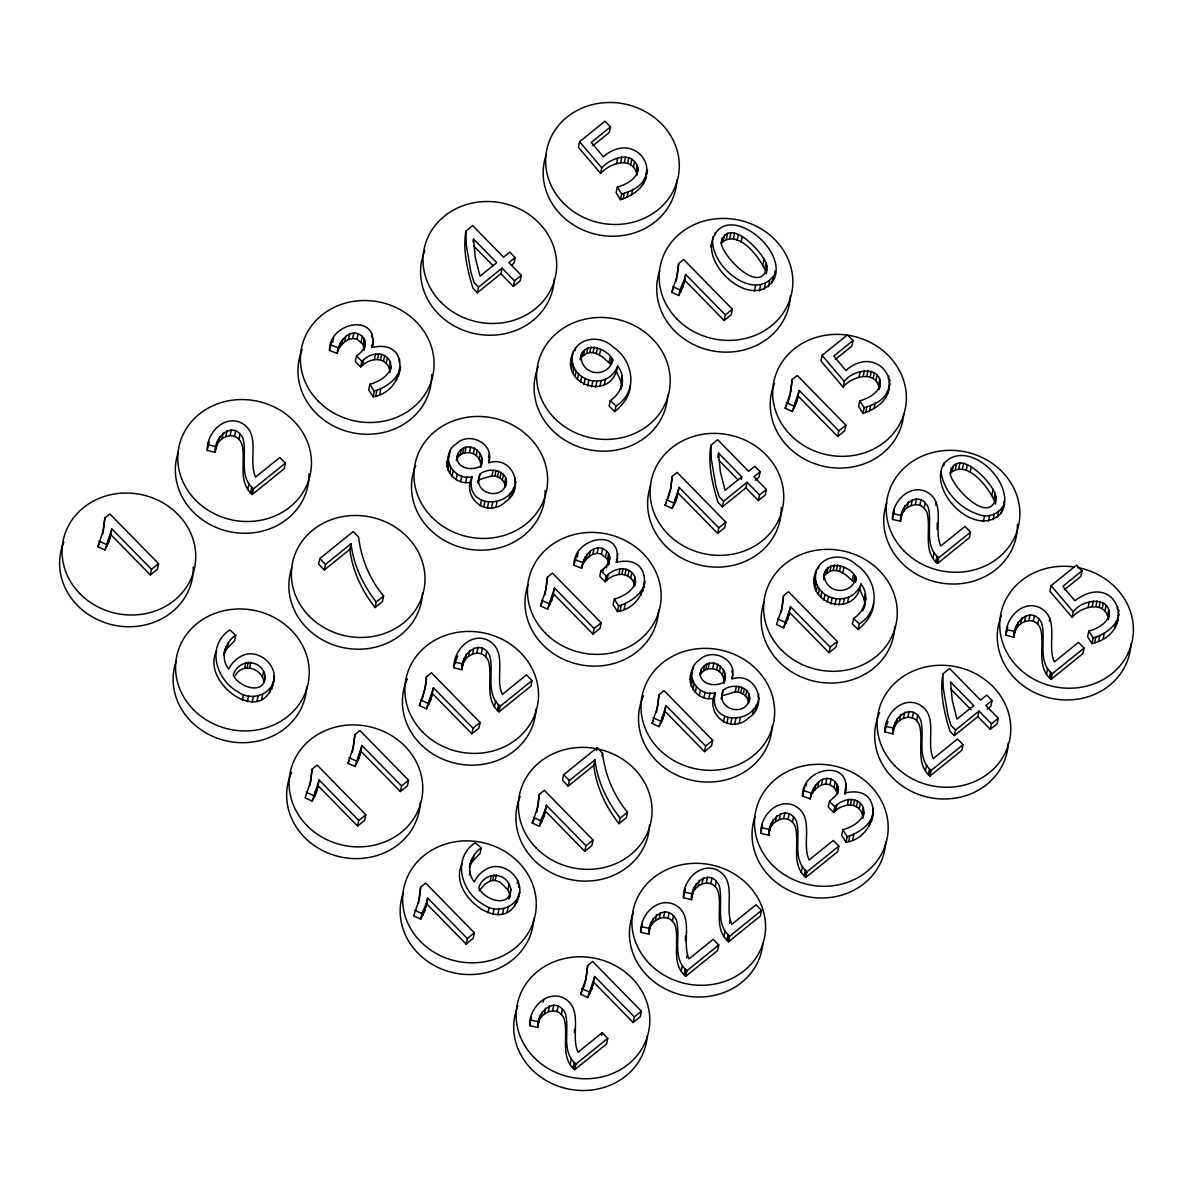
<?xml version="1.0" encoding="UTF-8"?>
<svg xmlns="http://www.w3.org/2000/svg" width="1193" height="1193" viewBox="0 0 1193 1193"><rect width="100%" height="100%" fill="white"/><g stroke="black" fill="none" stroke-linecap="round" stroke-linejoin="round"><path stroke-width="1.5" d="M481.644 457.724L480.451 467.358C488.772 452.565 466.016 438.07 457.844 453.758L456.293 460.617M724.867 673.806L723.689 683.44C731.995 668.632 709.253 654.152 701.081 669.84L700.097 673.896C701.171 685.095 715.74 687.034 723.897 682.113L724.852 677.848M574.415 1032.437L574.504 1029.201M685.364 940.695L685.513 935.849M937.116 529.424L937.295 522.966M150.333 574.937L157.387 569.24L158.55 563.648L109.875 513.944L104.88 517.986L103.433 530.259L97.811 546.707L104.939 549.943L108.831 541.92L111.888 528.902L151.496 569.344L150.333 574.937L110.71 534.494L110.099 537.939M310.732 781.027L312.134 769.127L317.144 765.086L365.819 814.789L364.655 820.381L357.587 826.078L317.979 785.62L316.1 793.062L312.208 801.085L305.08 797.834L310.702 781.4M312.134 769.127L309.837 785.501M353.516 746.475L354.918 734.575L359.928 730.534L408.602 780.237L407.424 785.829L400.371 791.526L360.763 751.083L358.869 758.509L354.977 766.532L347.864 763.296L353.486 746.848M354.918 734.575L352.323 752.44M425.006 688.749L426.408 676.834L431.419 672.792L480.093 722.511L478.93 728.103L471.861 733.799L432.254 693.342L430.375 700.768L426.483 708.791L419.354 705.555L424.976 689.107M426.408 676.834L426.169 683.157L422.352 698.904M466.135 944.11L473.189 938.414L474.367 932.822L425.692 883.118L420.682 887.16L419.25 899.433L413.628 915.881L420.741 919.117L424.633 911.094L427.69 898.061L467.313 938.518L466.135 944.11L426.527 903.653L427.69 898.061M546.081 589.044L547.483 577.144L552.493 573.102L601.153 622.806L599.99 628.398L592.936 634.094L553.328 593.637L551.434 601.078L547.542 609.101L540.429 605.85L546.051 589.417M537.924 806.274L539.325 794.359L544.336 790.318L593.01 840.036L591.847 845.628L584.779 851.325L545.171 810.867L546.349 805.275L585.957 845.733L584.779 851.325M539.325 794.359L536.731 812.224M547.483 577.144L544.873 595.009M586.285 977.455L587.687 965.555L592.697 961.498L641.372 1011.217L640.194 1016.809L633.14 1022.505L593.532 982.048L591.639 989.489L587.746 997.512L580.633 994.261L586.255 977.813M587.687 965.555L585.39 981.914M704.496 751.62L711.55 745.923L712.713 740.331L664.054 690.628L659.043 694.669L657.611 706.942L651.989 723.376L659.103 726.626L662.995 718.604L666.052 705.57L705.659 746.028L704.496 751.62L664.889 711.162L664.262 714.622M677.281 275.464L678.698 263.564L683.693 259.507L732.368 309.226L731.205 314.818L724.151 320.514L684.528 280.057L685.707 274.465L725.314 314.922L724.151 320.514M678.698 263.564L676.088 281.414M717.604 533.42L724.658 527.724L725.821 522.131L677.162 472.413L672.151 476.454L670.72 488.727L665.097 505.176L672.211 508.427L676.103 500.389L679.16 487.37L718.768 527.828L717.604 533.42L677.997 492.963L677.37 496.422M829.001 652.735L836.054 647.038L837.218 641.446L788.558 591.743L783.547 595.784L782.116 608.057L776.494 624.506L783.607 627.742L787.499 619.719L790.556 606.7L830.164 647.143L829.001 652.735L789.393 612.292L788.767 615.737M837.665 436.459L844.719 430.748L845.897 425.155L797.222 375.452L792.212 379.493L790.78 391.766L785.158 408.215L792.271 411.451L796.163 403.428L799.221 390.409L838.843 430.852L837.665 436.459L798.057 396.001L797.431 399.461M216.589 651.035C200.051 683.335 264.757 728.819 273.167 681.218M274.151 679.622C276.418 662.801 255.913 647.486 240.747 656.433A31.868 28.841 11.8 0 0 228.713 669.184C220.019 658.148 224.776 642.595 235.707 635.138L229.712 629.964C205.628 646.039 216.082 680.323 238.585 692.194C250.843 701.23 271.124 695.012 274.151 679.622L272.988 685.214M462.123 863.792C445.586 896.092 510.291 941.575 518.701 893.96M519.686 892.364C521.952 875.558 501.448 860.228 486.282 869.19A31.868 28.841 11.8 0 0 474.247 881.925C465.553 870.905 470.31 855.336 481.241 847.88L475.246 842.72C451.163 858.796 461.616 893.08 484.119 904.935C496.377 913.972 516.658 907.769 519.686 892.364L518.523 897.956M617.676 366.087C611.741 403.279 557.489 384.295 573.371 351.786C580.35 336.605 601.54 335.501 612.68 346.671C633.289 360.018 638.941 391.811 615.991 405.993L614.827 411.585L609.116 406.172L610.294 400.58C621.657 393.243 626.832 377.271 617.676 366.087C607.834 391.483 569.628 382.088 572.222 355.797M860.973 584.003C855.038 621.195 800.786 602.197 816.668 569.687C823.647 554.521 844.823 553.403 855.977 564.572C876.587 577.919 882.224 609.712 859.288 623.894L858.11 629.486L852.413 624.073L853.577 618.481C864.955 611.144 870.115 595.173 860.973 584.003C851.131 609.384 812.925 599.99 815.52 573.699M372.052 347.357L372.201 344.33M372.276 347.461C379.389 312.044 328.612 321.976 329.477 350.503L337.201 353.396C338.037 341.869 350.474 326.032 362.299 336.441C369.233 342.764 362.791 352.039 356.483 355.902L355.32 361.494L360.659 366.952C368.13 358.631 384.042 355.484 389.216 367.906L389.679 371.038M616.513 562.157L616.647 559.129M616.721 562.261C623.85 526.829 573.072 536.775 573.937 565.303L581.647 568.196C582.482 556.669 594.919 540.832 606.745 551.241C613.679 557.563 607.252 566.839 600.944 570.701L599.766 576.294L605.105 581.752C612.591 573.43 628.487 570.284 633.677 582.706L634.124 585.838M844.957 794.359C854.143 758.092 801.711 766.368 802.457 795.999L810.166 798.892C812.001 788.961 818.771 775.539 831.133 779.104C837.292 781.564 839.887 788.439 837.352 794.389M265.264 676.267C264.935 695.877 238.839 687.511 233.217 675.044C238.332 658.178 262.117 658.775 265.264 676.267L264.085 681.859C261.714 668.229 242.746 662.175 235.23 675.551M509.381 897.882L510.798 889.024C507.651 871.516 483.866 870.92 478.751 887.786C484.373 900.268 510.47 908.619 510.798 889.024M581.483 354.232C578.754 374.527 606.864 380.105 613.098 360.167C606.745 347.312 581.453 339.886 580.305 359.824L582.676 351.92M823.796 579.798C822.275 558.473 849.774 563.812 856.38 578.068L855.515 582.259M207.269 450.447C206.434 433.641 223.374 415.015 240.583 422.546C261.774 432.94 247.637 459.961 255.585 477.036L279.773 457.501L285.321 463.167L284.158 468.76L252.305 494.484C237.139 481.763 246.295 460.394 241.806 443.885C235.573 428.153 214.263 437.95 215.396 452.356L207.269 450.447L208.775 441.44M453.996 667.826C453.146 651.02 470.102 632.394 487.296 639.925C508.501 650.319 494.364 677.341 502.298 694.415L526.501 674.88L532.048 680.547L530.885 686.139L499.017 711.863C483.851 699.143 493.007 677.773 488.519 661.265C482.3 645.532 460.99 655.315 462.123 669.735L453.996 667.826L455.487 658.819M529.707 1025.622C528.872 1008.816 545.812 990.205 563.021 997.721C584.212 1008.13 570.075 1035.136 578.023 1052.226L602.211 1032.676L607.759 1038.342L606.596 1043.935L574.743 1069.674C559.577 1056.953 568.733 1035.584 564.244 1019.061C558.011 1003.343 536.701 1013.125 537.834 1027.546L529.707 1025.622L531.213 1016.615M640.716 932.27C639.866 915.463 656.821 896.853 674.015 904.369C695.221 914.777 681.084 941.784 689.017 958.874L713.22 939.323L718.768 944.99L717.604 950.582L685.736 976.321C670.57 963.601 679.727 942.231 675.238 925.708C669.019 909.976 647.71 919.773 648.843 934.194L640.716 932.27L642.207 923.263M683.485 897.718C682.65 880.926 699.59 862.3 716.799 869.816C737.99 880.225 723.853 907.232 731.801 924.321L755.989 904.771L761.552 910.438L760.373 916.045L728.52 941.769C713.354 929.049 722.511 907.679 718.022 891.156C711.789 875.438 690.479 885.221 691.612 899.641L683.485 897.718L684.991 888.725M760.806 833.37C759.956 816.564 776.897 797.938 794.106 805.469C815.296 815.863 801.159 842.869 809.108 859.959L833.31 840.424L838.858 846.091L837.68 851.683L805.827 877.407C790.661 864.686 799.817 843.317 795.328 826.794C789.095 811.076 767.785 820.859 768.918 835.279L760.806 833.37L762.297 824.363M892.498 519.387C891.648 502.581 908.604 483.955 925.798 491.486C947.003 501.88 932.866 528.902 940.8 545.976L965.003 526.441L970.55 532.108L969.387 537.7L937.519 563.424C922.353 550.704 931.524 529.334 927.021 512.826C920.802 497.093 899.492 506.876 900.626 521.296L892.498 519.387L893.989 510.38M884.982 731.965C884.132 715.159 901.088 696.548 918.282 704.064C939.487 714.473 925.35 741.479 933.284 758.569L957.487 739.019L963.034 744.686L961.871 750.278L930.003 776.002C914.837 763.296 924.008 741.927 919.505 725.404C913.286 709.671 891.976 719.468 893.11 733.874L884.982 731.965L886.474 722.958M1006.027 635.317C1005.177 618.526 1022.133 599.9 1039.327 607.431C1060.517 617.825 1046.395 644.831 1054.329 661.921L1078.532 642.386L1084.079 648.053L1082.901 653.645L1051.048 679.369C1035.882 666.648 1045.038 645.279 1040.55 628.756C1034.316 613.038 1013.021 622.821 1014.139 637.241L1006.027 635.317L1007.518 626.325M215.396 452.356C213.279 436.981 233.694 419.623 242.969 438.293C247.458 454.801 238.302 476.171 253.468 488.891L252.305 494.484M462.123 669.735C459.991 654.361 480.421 637.002 489.697 655.673C494.185 672.181 485.014 693.551 500.195 706.271L499.017 711.863M537.834 1027.546C535.717 1012.171 556.132 994.813 565.407 1013.468C569.896 1029.991 560.74 1051.361 575.906 1064.081L574.743 1069.674M648.843 934.194C646.71 918.804 667.141 901.461 676.416 920.116C680.905 936.639 671.734 958.009 686.914 970.714L685.736 976.321M691.612 899.641C689.494 884.267 709.924 866.908 719.185 885.564C723.674 902.087 714.518 923.457 729.684 936.177L728.52 941.769M768.918 835.279C766.801 819.904 787.231 802.546 796.492 821.202C800.98 837.725 791.824 859.094 806.99 871.815L805.827 877.407M900.626 521.296C898.493 505.921 918.923 488.563 928.199 507.234C932.687 523.742 923.531 545.112 938.697 557.832L937.519 563.424M893.11 733.874C890.977 718.499 911.407 701.156 920.683 719.811C925.171 736.335 916.015 757.704 931.181 770.41L930.003 776.002M1014.139 637.241C1012.022 621.866 1032.452 604.508 1041.713 623.164C1046.201 639.687 1037.045 661.056 1052.211 673.777L1051.048 679.369M621.061 388.739L622.582 380.269M864.179 608.072L865.864 598.17M630.441 385.294C629.949 396.076 622.806 404.949 614.827 411.585M873.738 603.196C873.231 613.977 866.088 622.85 858.11 629.486M111.888 528.902L104.939 549.943M357.587 826.078L358.765 820.486L319.157 780.028L312.208 801.085M400.371 791.526L401.549 785.933L361.926 745.491L354.977 766.532M471.861 733.799L473.039 728.207L433.432 687.75L426.483 708.791M489.518 458.366L488.712 462.869C512.766 454.757 525.695 489.19 505.474 501.761C487.698 518.91 461.109 498.495 472.234 476.559C453.623 481.987 438.89 455.443 455.875 444.184C468.864 430.554 495.319 443.766 488.653 462.556M425.901 907.112L426.527 903.653M592.936 634.094L594.099 628.502L554.491 588.045L547.542 609.101M537.894 806.632L532.272 823.081L539.4 826.317L543.292 818.294L545.171 810.867M544.56 814.327L546.349 805.275M677.251 275.822L671.629 292.27L678.757 295.521L682.65 287.498L684.528 280.057M683.917 283.516L685.707 274.465M679.16 487.37L672.211 508.427M633.14 1022.505L634.318 1016.913L594.696 976.456L587.746 997.512M666.052 705.57L659.103 726.626M732.756 674.448L731.935 678.951C755.989 670.839 768.918 705.257 748.712 717.843C730.936 734.992 704.347 714.562 715.472 692.641C696.846 698.069 682.128 671.525 699.098 660.251C712.087 646.621 738.556 659.848 731.876 678.638M799.221 390.409L792.271 411.451M790.556 606.7L783.607 627.742M471.071 482.151C456.8 486.043 441.142 469.848 449.194 456.218M714.294 698.233C698.457 702.185 684.812 684.693 692.134 670.212M102.568 534.36L104.88 517.986M418.385 903.533L420.682 887.16M656.433 712.534L659.043 694.669M789.617 397.358L792.212 379.493M781.251 612.158L783.547 595.784M472.234 476.559C463.376 509.008 511.782 509.635 515.674 481.748M715.472 692.641C706.599 725.09 755.02 725.717 758.912 697.83M107.042 546.066L108.205 540.474M108.831 541.92L109.995 536.328M215.679 449.88L217.737 440.754M218.528 442.379L219.706 436.787M221.987 438.562L223.166 432.97M225.895 436.235L227.073 430.643M230.189 435.415L231.353 429.823M234.574 436.355L235.737 430.762M238.883 439.442L240.047 433.849M247.712 489.413L248.89 483.821M250.605 492.903L251.783 487.311M251.38 493.693L252.558 488.101M223.702 654.868L224.582 650.677M223.911 654.897L226.088 646.576M224.91 652.168L227.311 648.246L228.474 642.654M235.707 635.138L234.544 640.73L227.311 648.246M244.654 668.274L245.818 662.682M247.145 667.707L248.308 662.115M242.343 700.231L243.506 694.639M249.635 667.722L250.798 662.13M247.324 701.708L248.487 696.115M252.23 702.11L253.393 696.518M331.743 341.794L329.477 350.503M256.972 701.424L258.135 695.832M262.385 677.132L263.549 671.54M332.772 342.197L333.652 337.992M261.55 699.605L262.714 694.013M337.201 353.396L340.616 342.257M339.453 347.849L341.526 344.822L342.704 339.23M269.543 693.088L270.722 687.496M273.749 678.414L274.33 675.611M271.84 689.226L273.003 683.634M341.526 344.822L344.643 341.854L345.821 336.262M344.643 341.854L348.49 339.468L349.653 333.876M348.49 339.468L352.666 338.469L353.844 332.877M364.238 349.37L363.045 344.479L356.99 339.215L358.168 333.622M361.121 342.033L362.299 336.441M363.045 344.479L364.208 338.887M349.862 549.347C352.353 570.582 361.956 590.833 375.094 607.565L382.446 601.63L383.609 596.038C369.77 579.41 361.047 558.563 358.631 537.089L353.232 531.571L319.769 558.578L318.606 564.17L324.302 569.986L349.862 549.347L351.025 543.754L325.465 564.393L324.302 569.986M364.029 346.954L365.207 341.362M360.659 366.952L361.822 361.36C369.308 353.039 385.205 349.892 390.379 362.314L391.08 367.026L389.872 372.291M364.089 350.31L365.401 343.778M362.478 365.476L363.641 359.883M371.575 337.067L372.156 334.279M372.783 341.541L373.364 338.737M374.423 359.496L375.586 353.903M391.08 367.026C388.62 376.406 378.569 381.745 369.875 384.28L368.697 389.872L373.021 396.777C405.501 392.333 412.659 337.947 371.784 347.536L373.155 343.271M377.48 359.361L378.643 353.769M380.522 359.898L381.685 354.306M373.021 396.777L374.199 391.185L369.875 384.28M375.706 395.912L376.869 390.32C387.412 386.219 398.402 378.584 400.609 366.773M383.46 361.24L384.638 355.648M379.732 394.197L380.895 388.605M386.234 363.507L387.397 357.915M389.216 367.906L390.379 362.314M398.999 361.852L399.58 359.063M396.344 380.507L397.523 374.915M398.417 376.406L399.595 370.814M314.311 797.207L315.474 791.615M316.1 793.062L317.263 787.469M317.368 789.08L319.157 780.028M375.094 607.565L376.257 601.973L383.609 596.038M511.454 265.204L513.929 263.191L515.108 257.599L509.769 252.141L503.55 257.166L472.652 225.611L465.896 231.054C462.645 250.157 467.358 269.916 472.95 288.199L477.379 292.717L500.881 273.719L502.059 268.127L514.481 280.832L513.318 286.424L500.881 273.719M357.08 762.655L358.258 757.063M358.869 758.509L360.047 752.917M360.137 754.543L361.926 745.491M472.965 241.806L473.546 239.018L496.72 262.684L480.033 276.165L475.261 257.405L473.546 239.018M477.379 292.717L478.542 287.125L502.059 268.127M447.062 463.257L448.896 454.13M447.196 466.776L448.359 461.184M449.776 453.415L450.358 450.626M448.091 470.206L449.254 464.614M449.716 473.427L450.894 467.835M452.043 476.32L453.206 470.728M457.844 453.758L456.68 459.35C461.855 448.553 479.124 451.357 480.466 463.316M460.11 455.294L461.273 449.701M456.099 479.616L457.277 474.024M462.541 453.668L463.704 448.076M464.942 452.744L466.12 447.151M460.632 481.689L461.795 476.096M469.505 452.401L470.668 446.808M465.613 482.539L466.776 476.946M473.412 453.549L474.575 447.957M476.216 455.517L477.394 449.925M479.183 459.409L480.347 453.817M428.585 704.914L429.748 699.322M430.375 700.768L431.538 695.176M431.642 696.801L433.432 687.75M478.02 482.822L479.959 474.188C489.458 465.926 510.708 470.877 505.608 486.043M515.108 257.599L508.889 262.624L521.311 275.315L520.148 280.907L513.318 286.424M488.414 457.739L489.294 453.549M480.287 505.862L481.45 500.27M483.657 507.264L484.82 501.671M478.08 482.747L478.781 479.78L491.963 475.813L493.127 470.221M487.415 508.009L488.578 502.417M491.963 475.813L494.827 475.992L496.005 470.4M505.31 487.445C505.31 482.613 501.88 478.482 497.526 476.723L498.689 471.131M491.516 507.979L492.679 502.387M500.031 478.035L501.194 472.443M462.407 667.26L463.57 661.668M463.287 663.726L464.465 658.133M495.945 507.085L497.108 501.492M502.372 480.004L503.535 474.411M465.255 659.759L466.418 654.167M504.639 483.433L505.802 477.841M468.715 655.941L469.878 650.349M472.622 653.615L473.785 648.023M592.846 145.785L609.295 132.498L610.473 126.905L604.926 121.239L579.589 141.699L578.411 147.291L600.616 173.432C609.683 163.366 631.44 155.657 636.734 173.373L637.897 167.781C632.603 150.064 610.846 157.774 601.779 167.84L600.616 173.432M420.741 919.117L421.919 913.525L427.079 901.52M476.902 652.795L478.065 647.202M509.217 498.271L510.395 492.679M422.859 915.24L424.022 909.648M424.633 911.094L425.812 905.502M511.961 494.663L513.139 489.07M514.675 482.345L515.555 478.154M481.301 653.734L482.464 648.142M485.596 656.821L486.759 651.229M494.439 706.778L495.602 701.186M497.332 710.282L498.495 704.69M498.107 711.073L499.271 705.481M573.371 351.786L571.059 361.39M570.88 365.386L572.043 359.794M575.071 350.712L575.667 347.909M571.566 369.293L572.729 363.701M469.535 866.222L470.117 863.434M616.557 163.56L617.72 157.968M573.013 373.036L574.176 367.444M469.445 867.654L471.623 859.318M469.416 874.991L469.997 872.187M470.445 864.91L472.846 860.988L474.009 855.396M575.026 376.451L576.189 370.859M620.703 162.472L621.881 156.88M637.897 167.781C638.151 178.518 626.236 184.602 617.303 187.152L616.125 192.744L620.449 199.663C632.767 195.861 647.247 186.257 646.263 171.777M577.427 379.359L578.605 373.767M581.498 357.512L583.571 355.38L584.734 349.788M481.241 847.88L480.078 853.472L472.846 860.988M624.401 162.352L625.579 156.76M580.544 382.133L581.707 376.541M583.571 355.38L586.643 353.471L587.821 347.879M627.667 163.202L628.845 157.61M620.449 199.663L621.628 194.071L617.303 187.152M586.643 353.471L589.804 352.606L590.982 346.999M583.959 384.429L585.122 378.837M623.134 198.784L624.297 193.191C670.317 179.725 636.943 127.248 603.345 156.82L591.281 142.414L610.473 126.905M630.635 164.873L631.798 159.28M589.804 352.606L593.025 352.636L594.189 347.044M587.657 386.1L588.82 380.507M627.086 197.143L628.249 191.551M633.408 167.244L634.572 161.651M611.666 358.556L610.488 364.148L602.733 357.065L596.261 353.426L597.425 347.834M636.093 171.166L637.256 165.573M591.579 387.009L592.742 381.417M631.574 194.787L632.752 189.195M636.779 175.326L637.36 172.538M599.497 354.918L600.661 349.325M637.077 174.297L637.942 170.092M479.183 890.843L485.238 883.864L490.189 881.016L491.352 875.423M549.645 605.209L550.823 599.617M490.189 881.016L492.679 880.464L493.842 874.872M595.695 387.084L596.858 381.492M551.434 601.078L552.598 595.486M552.702 597.096L554.491 588.045M487.877 912.988L489.041 907.396M492.679 880.464L495.17 880.464L496.333 874.872M599.96 386.278L601.123 380.686M643.4 183.707L644.578 178.115M645.398 179.651L647.516 170.077M492.843 914.449L494.021 908.857M604.329 384.429L605.507 378.837M608.982 362.612L610.145 357.02M497.764 914.867L498.928 909.275M576.189 556.594L573.937 565.303M502.507 914.166L503.67 908.574M577.233 556.982L578.113 552.791M509.62 894.616L507.92 889.889L509.083 884.296M508.65 899.045L509.247 896.241M509.56 898.12L510.44 893.93M507.085 912.347L508.248 906.755M581.647 568.196L585.077 557.056M621.404 385.861L620.897 381.372L622.075 375.78M517.151 883.506L517.732 880.717M621.18 388.784L622.06 384.578M583.899 562.649L585.987 559.621L587.15 554.029M518.597 887.249L519.179 884.46M515.078 905.845L516.256 900.253M585.987 559.621L589.103 556.654L590.267 551.062M517.374 901.968L518.537 896.375M589.103 556.654L592.936 554.268L594.099 548.676M539.4 826.317L540.563 820.724L545.723 808.735M592.936 554.268L597.126 553.269L598.289 547.676M541.503 822.439L542.666 816.847M543.292 818.294L544.455 812.701M608.684 564.17L607.491 559.278L601.451 554.014L602.614 548.407M605.582 556.833L606.745 551.241M602.853 571.477L603.449 568.688M607.491 559.278L608.669 553.686M606.417 567.957L606.998 565.169M593.756 765.459C596.261 786.709 605.85 806.96 618.988 823.692L626.355 817.757L627.518 812.165C613.664 795.522 604.955 774.689 602.54 753.215L597.126 747.683L563.678 774.704L562.514 780.297L568.196 786.112L593.756 765.459L594.934 759.866L569.374 780.52L568.196 786.112M608.49 561.754L609.653 556.162M605.105 581.752L606.283 576.159C613.754 567.838 629.665 564.692 634.84 577.114L635.526 581.826L634.646 586.017M608.534 565.094L609.847 558.578M606.924 580.275L608.102 574.683M617.243 556.341L617.825 553.537M618.869 574.295L620.032 568.703M635.526 581.826C633.065 591.191 623.029 596.545 614.32 599.08L613.157 604.672L617.482 611.577C649.946 607.133 657.119 552.747 616.244 562.335L617.601 558.07M678.757 295.521L679.921 289.929L685.08 277.924M621.926 574.161L623.089 568.569M680.86 291.629L682.023 286.037M682.65 287.498L683.813 281.906M624.968 574.698L626.131 569.106M617.482 611.577L618.645 605.984L614.32 599.08M620.151 610.697L621.314 605.105C631.858 601.018 642.863 593.383 645.055 581.573M627.921 576.04L629.084 570.448M624.178 608.997L625.341 603.404M630.679 578.307L631.843 572.715M538.118 1025.055L540.175 1015.929M543.203 1002.15L543.784 999.346M596.545 750.486L597.126 747.683M540.966 1017.569L542.144 1011.962M633.677 582.706L634.84 577.114M544.426 1013.737L545.589 1008.145M548.333 1011.425L549.511 1005.833M601.958 756.004L602.54 753.215M710.924 246.906C718.082 195.294 788.916 246.399 774.153 279.043C754.498 310.553 706.569 270.528 711.863 242.373M713.041 236.781C707.747 264.935 755.676 304.961 775.316 273.451M552.613 1010.59L553.791 1004.998M714.667 235.528L715.263 232.724M640.805 595.307L641.968 589.715M642.878 591.191L644.041 585.599M557.012 1011.545L558.175 1005.953M672.151 476.454L670.734 488.369L668.08 498.525M722.257 237.571L721.079 243.163C737.706 227.893 760.329 257.613 765.861 271.929L767.039 266.337C764.579 252.677 726.746 213.696 721.318 243.894C723.778 257.554 761.596 296.535 767.039 266.337M561.321 1014.617L562.485 1009.024M723.346 240.628L724.509 235.036M726.388 238.883L727.566 233.291M729.773 238.317L730.951 232.724M674.313 504.535L675.477 498.942M676.103 500.389L677.266 494.797M733.412 238.779L734.575 233.187M737.17 240.121L738.348 234.514M618.988 823.692L620.166 818.1L627.518 812.165M741.077 242.254L742.24 236.661M570.15 1064.588L571.328 1058.996M573.043 1068.078L574.221 1062.486M573.818 1068.868L574.981 1063.276M589.864 993.62L591.027 988.028M591.639 989.489L592.817 983.897M592.906 985.507L594.696 976.456M755.244 480.332L758.987 477.319L760.15 471.727L754.811 466.284L748.593 471.31L717.694 439.74L710.939 445.198C707.688 464.286 712.4 484.045 717.992 502.328L722.421 506.846L745.938 487.862L747.101 482.27L759.538 494.961L758.36 500.553L745.938 487.862M661.205 722.734L662.383 717.142M662.995 718.604L664.158 713.011M717.709 457.337L718.589 453.146L741.763 476.812L741.181 479.616M754.349 291.256L755.512 285.664M601.63 1035.479L602.211 1032.676M762.953 264.607L764.116 259.015M759.419 290.943L760.582 285.351M764.847 268.38L766.01 262.788M766.234 273.853L767.114 269.663M764.116 289.407L765.28 283.815M722.421 506.846L723.584 501.254L747.101 482.27M768.426 286.678L769.604 281.086M771.931 283.099L773.094 277.507M690.3 679.339L691.463 673.747M693.014 669.497L693.595 666.693M690.419 682.858L691.597 677.266M691.314 686.288L692.492 680.696M692.954 689.509L694.117 683.917M695.28 692.402L696.444 686.81M701.081 669.84L699.918 675.432C705.078 664.635 722.347 667.439 723.704 679.399M649.126 931.703L650.289 926.111M703.348 671.376L704.511 665.783M650.006 928.169L651.169 922.577M699.337 695.698L700.5 690.106M651.974 924.202L653.138 918.61M705.764 669.75L706.927 664.158M655.434 920.385L656.597 914.792M708.18 668.811L709.343 663.219M703.855 697.771L705.033 692.179M659.341 918.058L660.504 912.466M712.728 668.483L713.906 662.89M708.851 698.621L710.014 693.029M663.621 917.238L664.784 911.646M716.635 669.631L717.813 664.039M668.005 918.192L669.184 912.6M719.454 671.599L720.617 666.007M722.406 675.477L723.584 669.884M672.315 921.264L673.478 915.672M721.258 698.904L723.182 690.255C732.681 682.008 753.931 686.959 748.831 702.125M760.15 471.727L753.931 476.753L766.368 489.443L765.19 495.035L758.36 500.553M731.935 672.42L732.517 669.616M723.51 721.944L724.688 716.352M726.895 723.346L728.058 717.754M691.91 897.166L693.073 891.559M692.79 893.617L693.953 888.024M794.374 407.574L795.552 401.981M721.318 698.815L722.019 695.847L735.186 691.895L736.364 686.303M694.744 889.665L695.922 884.073M796.163 403.428L797.342 397.836M730.638 724.076L731.816 718.484M735.186 691.895L738.064 692.074L739.228 686.482M698.203 885.832L699.381 880.24M681.158 971.236L682.321 965.644M748.548 703.527C748.533 698.695 745.118 694.565 740.749 692.79L741.927 687.198M734.739 724.062L735.917 718.469M702.11 883.521L703.288 877.929M686.646 957.964L687.243 955.175M684.051 974.726L685.214 969.134M743.269 694.102L744.432 688.51M684.827 975.516L685.99 969.924M739.183 723.167L740.346 717.575M706.405 882.686L707.568 877.094M745.595 696.071L746.773 690.479M747.877 699.501L749.04 693.908M710.789 883.64L711.953 878.048M835.368 359.451L851.817 346.164L852.98 340.572L847.433 334.905L822.096 355.365L820.933 360.957L843.123 387.084C852.026 375.765 877.317 369.681 879.286 389.35C886.19 365.49 854.128 367.444 844.286 381.492L843.123 387.084M715.099 886.712L716.262 881.12M752.455 714.353L753.618 708.761M755.199 710.73L756.362 705.138M758.211 697.025L758.793 694.237M785.71 623.864L786.888 618.272M787.499 619.719L788.662 614.127M723.927 936.684L725.105 931.092M729.43 923.427L730.012 920.623M726.82 940.173L727.998 934.581M727.596 940.964L728.774 935.372M815.788 573.878L816.668 569.687M814.163 583.288L815.341 577.695M818.368 568.614L818.95 565.81M814.849 587.195L816.027 581.602M859.064 377.227L860.228 371.634M816.295 590.938L817.473 585.345M863.225 376.123L864.388 370.531M818.323 594.353L819.487 588.76M769.217 832.803L771.26 823.662M880.464 383.758C878.376 393.213 868.385 398.373 859.81 400.818L858.647 406.41L862.971 413.33C875.289 409.512 889.754 399.923 888.785 385.443M823.886 576.323L824.766 572.133M772.05 825.302L773.228 819.71M823.602 577.725L825.959 569.822M820.724 597.261L821.888 591.668M866.908 376.019L868.086 370.426M824.795 575.414L826.868 573.296L828.031 567.704M775.51 821.485L776.688 815.893M870.189 376.854L871.352 371.262M823.826 600.034L824.989 594.442M826.868 573.296L829.94 571.372L831.103 565.78M862.971 413.33L864.135 407.738L859.81 400.818M779.417 819.159L780.595 813.566M865.641 412.45L866.804 406.858C912.839 393.377 879.45 340.9 845.852 370.471L833.788 356.066L852.98 340.572M873.142 378.524L874.32 372.932M829.94 571.372L833.102 570.508L834.265 564.915M827.241 602.331L828.419 596.739M783.712 818.338L784.875 812.746M833.102 570.508L836.308 570.537L837.486 564.945M869.593 410.795L870.756 405.202M875.916 380.91L877.079 375.318M830.939 604.001L832.103 598.409M854.949 576.458L853.785 582.05L846.031 574.966L839.544 571.328L840.722 565.736M878.6 384.832L879.778 379.24M788.096 819.278L789.274 813.686M874.081 408.453L875.259 402.861M879.241 387.024L880.419 381.432M834.861 604.911L836.039 599.318M842.795 572.819L843.958 567.227M792.406 822.35L793.569 816.758M838.992 604.985L840.155 599.393M888.293 378.852L888.874 376.063M885.907 397.358L887.085 391.766M803.828 791.481L804.708 787.291M843.257 604.18L844.42 598.588M889.367 382.655L889.948 379.851M887.905 393.317L890.023 383.743M806.036 786.276L806.617 783.488M847.626 602.331L848.79 596.739M852.279 580.514L853.442 574.922M810.166 798.892L813.581 787.753M812.418 793.345L814.491 790.318L815.669 784.726M814.491 790.318L817.623 787.35L818.786 781.758M801.249 872.322L802.412 866.729M817.623 787.35L821.455 784.964L822.618 779.372M804.142 875.811L805.305 870.219M804.902 876.601L806.08 871.009M821.455 784.964L825.631 783.95L826.809 778.358M864.701 603.762L864.194 599.274L865.357 593.682M862.971 610.846L863.836 606.64M864.776 605.283L865.357 602.48M838.172 786.843L836.994 792.435L834.086 787.529L829.97 784.696L831.133 779.104M837.933 791.6L835.518 795.865L829.463 801.398L828.285 806.99L833.624 812.433C841.11 804.127 857.006 800.98 862.181 813.402L862.882 818.1L864.045 812.508L863.359 807.795C858.185 795.388 842.273 798.535 834.802 806.841L833.624 812.433M834.086 787.529L835.264 781.937M836.01 789.975L837.188 784.383M837.486 793.464L838.366 789.274M835.443 810.972L836.621 805.379M900.909 518.821L902.087 513.229M901.789 515.287L902.967 509.694M845.166 789.826L846.344 784.233M903.757 511.32L904.92 505.728M907.217 507.502L908.38 501.91M847.388 804.992L848.551 799.399M864.045 812.508C861.585 821.888 851.534 827.226 842.84 829.761L841.661 835.354L845.986 842.273C878.466 837.814 885.624 783.443 844.763 793.017L846.12 788.767M911.124 505.176L912.287 499.584M850.445 804.843L851.608 799.25M915.404 504.356L916.582 498.763M853.487 805.394L854.65 799.802M845.986 842.273L847.164 836.681L842.84 829.761M848.67 841.393L849.834 835.801C860.377 831.715 871.382 824.08 873.574 812.269M856.44 806.736L857.603 801.144M919.803 505.295L920.966 499.703M852.697 839.678L853.86 834.086M859.199 809.003L860.362 803.411M924.098 508.382L925.276 502.79M862.181 813.402L863.359 807.795M862.837 817.772L863.419 814.983M943.678 465.822L944.26 463.018C969.223 436.727 1018.882 485.626 1000.942 513.393C975.963 539.683 926.32 490.8 944.26 463.018M935.759 505.176L936.356 502.372M869.324 826.003L870.487 820.411M872.694 812.522L873.574 808.332M871.382 821.888L872.56 816.295M893.393 731.398L894.571 725.806M894.273 727.864L895.451 722.272M896.241 723.897L897.404 718.305M951.253 467.88L950.09 473.472C966.718 458.187 989.325 487.907 994.873 502.223L996.051 496.631C993.575 482.971 955.757 443.99 950.329 474.188C952.789 487.848 990.608 526.829 996.051 496.631M932.941 558.354L934.104 552.762M899.701 720.08L900.864 714.488M952.357 470.922L953.52 465.33M935.834 561.843L936.997 556.251M903.608 717.754L904.771 712.161M955.399 469.177L956.562 463.585M936.609 562.634L937.773 557.042M958.784 468.61L959.947 463.018M907.888 716.933L909.066 711.341M962.408 469.073L963.586 463.481M912.287 717.888L913.45 712.296M966.181 470.415L967.344 464.823M916.582 720.96L917.76 715.368M970.088 472.562L971.251 466.97M987.163 709.119L990.891 706.107L992.069 700.515L986.73 695.057L980.512 700.082L949.598 668.527L942.858 673.97C939.607 693.073 944.319 712.832 949.911 731.115L954.34 735.634L977.842 716.635L979.021 711.043L991.443 723.748L990.279 729.341L977.842 716.635M925.425 770.932L926.588 765.339M928.318 774.421L929.481 768.829M929.093 775.211L930.257 769.619M983.345 521.55L984.523 515.958C992.815 516.39 1001.106 511.454 1004.327 503.744M991.965 494.901L993.128 489.309M988.415 521.237L989.594 515.644M993.858 498.674L995.022 493.082M995.245 504.162L996.125 499.956M993.113 519.701L994.291 514.108M997.437 516.972L998.601 511.379M954.34 735.634L955.504 730.041L979.021 711.043M1000.942 513.393L1002.105 507.8M1014.721 633.364L1016.481 625.624M992.069 700.515L985.85 705.54L998.273 718.231L997.109 723.823L990.279 729.341M1017.286 627.264L1018.449 621.672M1020.731 623.447L1021.909 617.855M1024.653 621.121L1025.816 615.528M1028.933 620.285L1030.096 614.693M1033.317 621.24L1034.495 615.648M1037.627 624.312L1038.79 618.72M1064.365 589.745L1080.813 576.458L1081.991 570.865L1076.444 565.199L1051.108 585.659L1049.929 591.251L1072.134 617.392C1081.037 606.059 1106.329 599.99 1108.297 619.644C1115.187 595.784 1083.14 597.738 1073.297 611.8L1072.134 617.392M1049.288 621.121L1049.87 618.317M1046.47 674.284L1047.633 668.691M1049.363 677.773L1050.526 672.181M1050.123 678.563L1051.301 672.971M1088.076 607.52L1089.239 601.928M1092.221 606.417L1093.399 600.825M1109.46 614.052C1107.387 623.507 1097.396 628.681 1088.821 631.112L1087.643 636.704L1091.968 643.624C1139.151 632.096 1116.752 569.15 1074.863 600.765L1062.799 586.36L1081.991 570.865M1095.92 606.312L1097.098 600.72M1099.185 607.162L1100.364 601.57M1091.968 643.624L1093.146 638.031L1088.821 631.112M1094.652 642.744L1095.815 637.151C1106.179 633.215 1117.036 625.669 1119.034 614.037M1102.153 608.833L1103.316 603.24M1098.604 641.088L1099.767 635.496M1104.912 611.204L1106.09 605.612M1107.611 615.126L1108.774 609.534M1103.093 638.747L1104.271 633.155M1108.252 617.333L1109.415 611.726M1117.304 609.146L1117.886 606.357M1114.918 627.652L1116.096 622.06M1118.378 612.948L1118.959 610.145M1116.916 623.611L1118.08 618.019M513.721 490.994L514.511 487.341M756.959 707.076L757.749 703.423M481.629 461.766L480.66 466.031C472.517 470.952 457.933 469.013 456.874 457.829M479.959 474.188C471.25 493.276 503.491 502.447 506.473 481.853M723.182 690.255C714.488 709.358 746.729 718.529 749.711 697.935M814.342 579.291L815.49 575.28M207.597 447.032L208.939 442.424M454.324 664.412L457.68 656.046M530.035 1022.207L531.377 1017.614M641.044 928.855L642.371 924.247M683.813 894.318L685.155 889.71M761.119 829.955L762.461 825.347M892.826 515.972L894.154 511.365M885.31 728.55L887.995 721.437M1006.355 631.917L1007.682 627.309M802.457 795.999L803.53 792.883M583.631 987.61L585.092 983.405M787.663 402.966L789.125 398.76M690.956 675.805L692.432 672.285M97.811 546.707L99.69 542.77M347.864 763.296L349.117 760.672M419.354 705.555L420.607 702.931M671.629 292.27L673.508 288.333M540.429 605.85L542.308 601.913M665.097 505.176L666.35 502.551M532.272 823.081L534.151 819.144M785.158 408.215L787.037 404.278M651.989 723.376L653.242 720.751M580.633 994.261L581.886 991.637M856.38 578.068C851.295 594.86 827.524 594.576 824.378 577.009M151.496 569.344L158.55 563.648M253.468 488.891L285.321 463.167M514.481 280.832L521.311 275.315M725.314 314.922L732.368 309.226M741.763 476.812L725.076 490.293L720.304 471.548L718.589 453.146M594.099 628.502L601.153 622.806M718.768 527.828L725.821 522.131M759.538 494.961L766.368 489.443M838.843 430.852L845.897 425.155M358.765 820.486L365.819 814.789M401.549 785.933L408.602 780.237M473.039 728.207L480.093 722.511M500.195 706.271L532.048 680.547M467.313 938.518L474.367 932.822M705.659 746.028L712.713 740.331M938.697 557.832L970.55 532.108M830.164 647.143L837.218 641.446M585.957 845.733L593.01 840.036M931.181 770.41L963.034 744.686M806.99 871.815L838.858 846.091M1052.211 673.777L1084.079 648.053M991.443 723.748L998.273 718.231M686.914 970.714L718.768 944.99M729.684 936.177L761.552 910.438M575.906 1064.081L607.759 1038.342M634.318 1016.913L641.372 1011.217M621.628 194.071L624.297 193.191M374.199 391.185L376.869 390.32M864.135 407.738L866.804 406.858M618.645 605.984L621.314 605.105M1093.146 638.031L1095.815 637.151M847.164 836.681L849.834 835.801M984.523 515.958C963.571 512.155 943.365 493.186 941.098 471.623M352.666 338.469L356.99 339.215M597.126 553.269L601.451 554.014M825.631 783.95L829.97 784.696M893.661 513.795L901.789 515.704M1007.19 629.725L1015.318 631.649M208.447 444.855L216.574 446.764M886.145 726.373L894.273 728.282M455.159 662.234L463.287 664.143M761.969 827.778L770.096 829.687M684.663 892.125L692.79 894.049M641.879 926.678L650.006 928.601M530.885 1020.03L539.012 1021.954M593.025 352.636L596.261 353.426M836.308 570.537L839.544 571.328M494.827 475.992L497.526 476.723M738.064 692.074L740.749 692.79M495.17 880.464L500.106 882.134L507.92 889.889M330.655 344.911L338.365 347.804M575.101 559.711L582.825 562.604M803.62 790.407L811.329 793.3M672.807 286.678L679.921 289.929M786.321 402.623L793.449 405.859M666.261 499.584L673.374 502.82M777.657 618.913L784.77 622.149M541.592 600.258L548.705 603.509M653.153 717.783L660.266 721.034M98.989 541.115L106.102 544.351M420.532 699.963L427.646 703.199M533.45 817.488L540.563 820.724M349.027 757.704L356.155 760.94M306.258 792.241L313.371 795.492M414.806 910.274L421.919 913.525M581.796 988.669L588.924 991.92M853.577 618.481L859.288 623.894M610.294 400.58L615.991 405.993M950.627 688.838L971.221 709.88M718.708 460.051L738.02 479.78M955.504 730.041L951.075 725.523L947.824 714.98L943.201 687.571L942.858 673.97M473.666 245.922L492.977 265.636M723.584 501.254L719.17 496.735L715.904 486.207L711.282 458.798L710.939 445.198M478.542 287.125L474.113 282.607L470.862 272.064L466.239 244.654L465.896 231.054M829.463 801.398L834.802 806.841M600.944 570.701L606.283 576.159M356.483 355.902L361.822 361.36M563.678 774.704L569.374 780.52M319.769 558.578L325.465 564.393M1051.108 585.659L1073.297 611.8M822.096 355.365L844.286 381.492M579.589 141.699L601.779 167.84M620.166 818.1C607.028 801.368 597.425 781.117 594.934 759.866M376.257 601.973C363.119 585.241 353.531 564.99 351.025 543.754M859.795 589.596L864.194 599.274M616.513 371.679L620.897 381.372M1003.88 501.448L1004.103 504.803M774.868 271.154L775.092 274.494M1117.781 615.737L1117.856 619.629M872.411 815.237L872.411 817.861M643.892 583.228L643.892 587.165M399.431 368.443L399.446 372.365M885.668 841.811A67.091 60.709 11.8 0 1 807.616 896.674A67.091 60.709 11.8 0 1 755.035 816.668M647.217 1036.061A67.091 60.709 11.8 0 1 566.421 1088.568A67.091 60.709 11.8 0 1 517.926 1005.863M762.953 942.589A67.091 60.709 11.8 0 1 682.157 995.096A67.091 60.709 11.8 0 1 633.677 912.391M1008.279 742.792A67.091 60.709 11.8 0 1 927.379 797.058A67.091 60.709 11.8 0 1 879.614 712.728M1130.889 643.773A67.091 60.709 11.8 0 1 1050.944 698.248A67.091 60.709 11.8 0 1 1001.509 615.334M1077.831 567.585A67.091 60.709 11.8 0 1 1118.721 667.245A67.091 60.709 11.8 0 1 1004.73 648.112A67.091 60.709 11.8 0 1 1074.341 567.003M772.154 725.866A67.091 60.709 11.8 0 1 691.239 780.133A67.091 60.709 11.8 0 1 643.474 695.802M1017.405 524.309A67.091 60.709 11.8 0 1 941.232 583.049A67.091 60.709 11.8 0 1 886.742 502.685M533.793 918.371A67.091 60.709 11.8 0 1 455.741 973.234A67.091 60.709 11.8 0 1 403.159 893.214M649.544 824.885A67.091 60.709 11.8 0 1 569.583 879.375A67.091 60.709 11.8 0 1 520.148 796.447M894.765 626.847A67.091 60.709 11.8 0 1 816.713 681.725A67.091 60.709 11.8 0 1 764.131 601.704M658.625 609.936A67.091 60.709 11.8 0 1 580.573 664.799A67.091 60.709 11.8 0 1 527.992 584.779M903.742 413.643A67.091 60.709 11.8 0 1 822.946 466.15A67.091 60.709 11.8 0 1 774.466 383.46M420.279 802.427A67.091 60.709 11.8 0 1 339.364 856.678A67.091 60.709 11.8 0 1 291.599 772.363M536.015 708.955A67.091 60.709 11.8 0 1 455.1 763.207A67.091 60.709 11.8 0 1 407.335 678.892M781.281 507.383A67.091 60.709 11.8 0 1 705.093 566.123A67.091 60.709 11.8 0 1 650.603 485.76M545.141 490.457A67.091 60.709 11.8 0 1 467.045 548.855A67.091 60.709 11.8 0 1 415.716 465.553M790.333 295.953A67.091 60.709 11.8 0 1 712.281 350.817A67.091 60.709 11.8 0 1 659.699 270.811M306.75 686.482A67.091 60.709 11.8 0 1 228.698 741.36A67.091 60.709 11.8 0 1 176.117 661.34M422.501 593.01A67.091 60.709 11.8 0 1 344.434 647.874A67.091 60.709 11.8 0 1 291.853 567.868M667.722 394.972A67.091 60.709 11.8 0 1 587.761 449.448A67.091 60.709 11.8 0 1 538.326 366.534M676.804 180.009A67.091 60.709 11.8 0 1 598.752 234.887A67.091 60.709 11.8 0 1 546.17 154.866M554.193 279.028A67.091 60.709 11.8 0 1 474.232 333.503A67.091 60.709 11.8 0 1 424.812 250.59M431.627 374.527A67.091 60.709 11.8 0 1 353.531 432.925A67.091 60.709 11.8 0 1 302.202 349.609M309.002 473.546A67.091 60.709 11.8 0 1 232.829 532.287A67.091 60.709 11.8 0 1 178.339 451.923M193.266 567.018A67.091 60.709 11.8 0 1 115.169 625.415A67.091 60.709 11.8 0 1 63.84 542.099M973.682 705.6L956.995 719.081L952.223 700.321L950.508 681.934L973.682 705.6M772.289 864.895A67.091 60.709 11.8 0 0 885.191 845.643A67.091 60.709 11.8 0 0 806.543 765.31A67.091 60.709 11.8 0 0 772.289 864.895M533.942 1057.386A67.091 60.709 11.8 0 0 646.83 1038.134A67.091 60.709 11.8 0 0 568.181 957.815A67.091 60.709 11.8 0 0 533.942 1057.386M649.678 963.914A67.091 60.709 11.8 0 0 762.581 944.662A67.091 60.709 11.8 0 0 683.917 864.328A67.091 60.709 11.8 0 0 649.678 963.914M894.899 765.876A67.091 60.709 11.8 0 0 1007.802 746.624A67.091 60.709 11.8 0 0 929.153 666.29A67.091 60.709 11.8 0 0 894.899 765.876M658.775 748.95A67.091 60.709 11.8 0 0 771.662 729.698A67.091 60.709 11.8 0 0 693.014 649.38A67.091 60.709 11.8 0 0 658.775 748.95M903.996 550.912A67.091 60.709 11.8 0 0 1016.883 531.66A67.091 60.709 11.8 0 0 938.235 451.342A67.091 60.709 11.8 0 0 903.996 550.912M420.413 941.441A67.091 60.709 11.8 0 0 533.301 922.189A67.091 60.709 11.8 0 0 454.652 841.87A67.091 60.709 11.8 0 0 420.413 941.441M536.164 847.969A67.091 60.709 11.8 0 0 649.052 828.717A67.091 60.709 11.8 0 0 570.403 748.399A67.091 60.709 11.8 0 0 536.164 847.969M781.385 649.931A67.091 60.709 11.8 0 0 894.273 630.679A67.091 60.709 11.8 0 0 815.624 550.361A67.091 60.709 11.8 0 0 781.385 649.931M545.246 633.006A67.091 60.709 11.8 0 0 658.148 613.754A67.091 60.709 11.8 0 0 579.485 533.435A67.091 60.709 11.8 0 0 545.246 633.006M790.467 434.968A67.091 60.709 11.8 0 0 903.369 415.716A67.091 60.709 11.8 0 0 824.706 335.397A67.091 60.709 11.8 0 0 790.467 434.968M306.899 825.496A67.091 60.709 11.8 0 0 419.787 806.259A67.091 60.709 11.8 0 0 341.138 725.926A67.091 60.709 11.8 0 0 306.899 825.496M422.635 732.025A67.091 60.709 11.8 0 0 535.523 712.773A67.091 60.709 11.8 0 0 456.874 632.454A67.091 60.709 11.8 0 0 422.635 732.025M667.856 533.987A67.091 60.709 11.8 0 0 780.759 514.735A67.091 60.709 11.8 0 0 702.095 434.416A67.091 60.709 11.8 0 0 667.856 533.987M431.732 517.061A67.091 60.709 11.8 0 0 544.619 497.824A67.091 60.709 11.8 0 0 465.971 417.49A67.091 60.709 11.8 0 0 431.732 517.061M676.953 319.023A67.091 60.709 11.8 0 0 789.841 299.786A67.091 60.709 11.8 0 0 711.192 219.452A67.091 60.709 11.8 0 0 676.953 319.023M193.37 709.567A67.091 60.709 11.8 0 0 306.258 690.315A67.091 60.709 11.8 0 0 227.609 609.981A67.091 60.709 11.8 0 0 193.37 709.567M309.121 616.08A67.091 60.709 11.8 0 0 422.009 596.843A67.091 60.709 11.8 0 0 343.36 516.509A67.091 60.709 11.8 0 0 309.121 616.08M554.342 418.042A67.091 60.709 11.8 0 0 667.23 398.805A67.091 60.709 11.8 0 0 588.581 318.471A67.091 60.709 11.8 0 0 554.342 418.042M563.424 203.093A67.091 60.709 11.8 0 0 676.312 183.841A67.091 60.709 11.8 0 0 597.663 103.508A67.091 60.709 11.8 0 0 563.424 203.093M440.814 302.112A67.091 60.709 11.8 0 0 553.701 282.86A67.091 60.709 11.8 0 0 475.053 202.527A67.091 60.709 11.8 0 0 440.814 302.112M318.203 401.131A67.091 60.709 11.8 0 0 431.091 381.879A67.091 60.709 11.8 0 0 352.442 301.546A67.091 60.709 11.8 0 0 318.203 401.131M195.592 500.15A67.091 60.709 11.8 0 0 308.48 480.898A67.091 60.709 11.8 0 0 229.831 400.565A67.091 60.709 11.8 0 0 195.592 500.15M79.842 593.622A67.091 60.709 11.8 0 0 192.744 574.37A67.091 60.709 11.8 0 0 114.096 494.051A67.091 60.709 11.8 0 0 79.842 593.622"/></g></svg>
